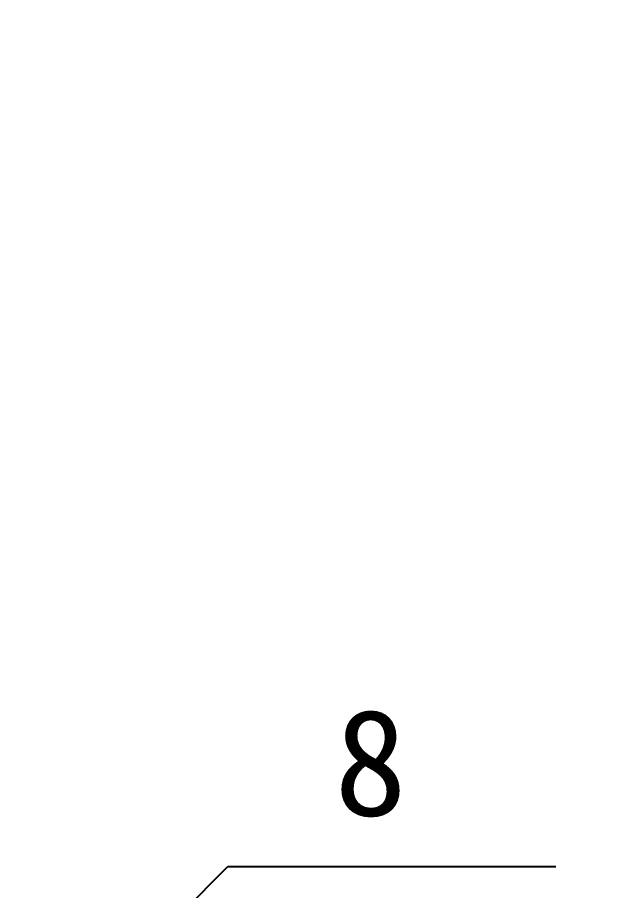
# Model space of a CAD drawing. Header units: millimetres. Extents: x 786 to 1380, y -734 to -314.
# Drawn here: x 1030.66 to 1050.36, y -477.11 to -448.41 of the extents above; entities that cross this region are included whole.
import ezdxf
from ezdxf import colors
from ezdxf.entities.mleader import LeaderData, LeaderLine
from ezdxf.math import Vec2, Vec3

# ---------------------------------------------------------------- set-up
doc = ezdxf.new("R2010")
doc.units = ezdxf.units.MM
doc.layers.add('粗实线层', color=7, linetype='Continuous', lineweight=15)

msp = doc.modelspace()

# ---------------------------------------------------------------- texts
at = {"layer": '粗实线层', "lineweight": 15, "insert": (1041.0854, -471.1459), "char_height": 3.5, "attachment_point": 1}
msp.add_mtext_dynamic_manual_height_columns('8', width=8.664847, gutter_width=17.5, heights=[0], dxfattribs=at)

# ---------------------------------------------------------------- leaders
at = {"layer": '粗实线层', "lineweight": 15}
ml = msp.add_multileader_mtext('Standard', dxfattribs=at)
ml.set_content('', color=256)
ml.set_leader_properties()
ml.build(insert=Vec2(0, 0))
ml.multileader.update_dxf_attribs({"text_right_attachment_type": 6, "dogleg_length": 0.36})
ctx = ml.context
ctx.base_point, ctx.plane_origin = Vec3(1047.9095, -437.9581), Vec3(1024.274, -457.2687)
ctx.right_attachment = 6
notes = []
notes.append((ctx, [(0, (1, 1, 0), (1037.1321, -437.9581), (1, 0), 10.7774, [(0, [(1024.274, -457.2687)], 0, [])])]))
ctx.mtext.insert, ctx.mtext.flow_direction = Vec3(1049.9095, -435.9581), 5
ml = msp.add_multileader_mtext('Standard', dxfattribs=at)
ml.set_content('', color=256)
ml.set_leader_properties()
ml.build(insert=Vec2(0, 0))
ml.multileader.update_dxf_attribs({"text_right_attachment_type": 6, "dogleg_length": 0.36})
ctx = ml.context
ctx.base_point, ctx.plane_origin = Vec3(1048.3628, -476.3108), Vec3(1018.2748, -495.6214)
ctx.right_attachment = 6
notes.append((ctx, [(0, (1, 1, 0), (1037.5854, -476.3108), (1, 0), 10.7774, [(0, [(1018.2748, -495.6214)], 0, [])])]))
ctx.mtext.insert, ctx.mtext.flow_direction = Vec3(1050.3628, -474.3108), 5
for ctx, leaders in notes:
    for number, flags, end, landing, length, lines in leaders:
        leader = LeaderData()
        leader.index, (leader.has_last_leader_line, leader.has_dogleg_vector, leader.attachment_direction) = number, flags
        leader.last_leader_point, leader.dogleg_vector, leader.dogleg_length = Vec3(end), Vec3(landing), length
        for number, points, colour, breaks in lines:
            line = LeaderLine()
            line.index, line.vertices, line.color, line.breaks = number, Vec3.list(points), colors.encode_raw_color(colour), breaks
            leader.lines.append(line)
        ctx.leaders.append(leader)

doc.saveas('drawing.dxf')
